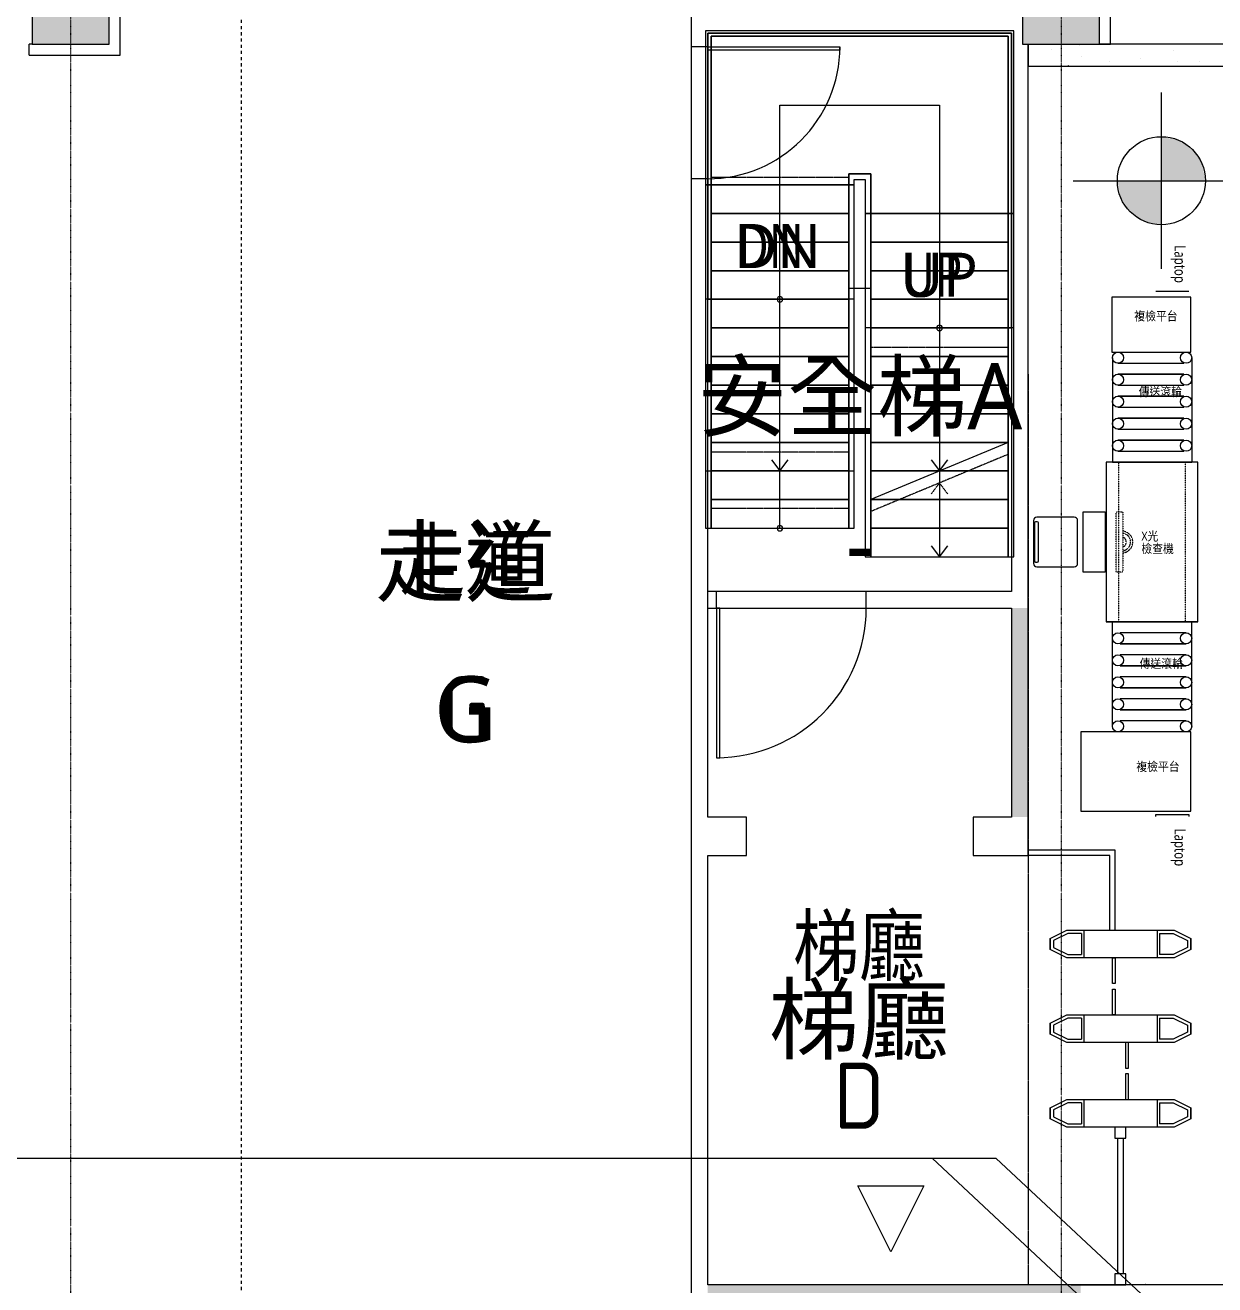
# Model space of a CAD drawing. Extents: x -76427 to 292734, y -42117 to 131250.
# Drawn here: x 243187 to 253997, y 63375 to 74821 of the extents above; entities that cross this region are included whole.
import ezdxf
from ezdxf.enums import TextEntityAlignment as Align

# ---------------------------------------------------------------- set-up
doc = ezdxf.new("R2010")
doc.units = 0
doc.header["$LTSCALE"] = 10
for name, pattern in [('H12PL1$0$HIDDEN', [0.4, 0.3, -0.1]), ('H12PL1$0$JJP_三點線', [0.9, 0.3, -0.15, 0, -0.15, 0, -0.15, 0, -0.15]), ('H12PL1$0$JJP_虛線(退縮線、投影線、地下室範圍、非屬本工程、圖面分區)', [0.45, 0.3, -0.15]), ('H12PL1$0$虛線', [0.846667, 0.423333, -0.423333]), ('XFM7P10ICA$0$H12PL1$0$10918-1F(L10)_PLAN$0$11', [0.0015, 0.001, -0.0005]), ('XFM7P10ICA$0$H12PL1$0$10918-1F(L10)_PLAN$0$HIDDEN2', [0.001875, 0.00125, -0.000625]), ('XFM7P10ICA$0$H12PL1$0$HIDDEN', [0.4, 0.3, -0.1]), ('XFM7P10ICA$0$H12PL1$0$JJP_三點線', [0.9, 0.3, -0.15, 0, -0.15, 0, -0.15, 0, -0.15]), ('XFM7P10ICA$0$H12PL1$0$JJP_虛線(退縮線、投影線、地下室範圍、非屬本工程、圖面分區)', [0.45, 0.3, -0.15]), ('XFM7P10ICA$0$H12PL1$0$TAI_虛線', [5.644, 2.822, -2.822])]:
    doc.linetypes.add(name, pattern=pattern)
for name, color, linetype in [('H12PL1$0$109N03-1F PLAN_4_2-WALL', 252, 'Continuous'), ('H12PL1$0$109N03-1F PLAN_4_4-EQUIP', 252, 'Continuous'), ('H12PL1$0$A-OBJE-2D', 252, 'Continuous'), ('H12PL1$0$A-STRS', 252, 'Continuous'), ('H12PL1$0$A-TEXT', 252, 'Continuous'), ('H12PL1$0$A-WALL-EX', 252, 'Continuous'), ('H12PL1$0$A-WALL-IN', 252, 'Continuous'), ('H12PL1$0$A-ZONE', 252, 'Continuous'), ('H12PL1$0$Door', 252, 'Continuous'), ('H12PL1$0$S-COL', 252, 'Continuous'), ('H12PL1$0$S-GRID', 252, 'Continuous'), ('H12PL1$0$S-SLAB-SHOW', 252, 'Continuous'), ('XFM7P10ICA$0$H12PL1$0$109N03-1F PLAN_5_2-WALL', 252, 'Continuous'), ('XFM7P10ICA$0$H12PL1$0$109N03-1F PLAN_5_4-EQUIP', 252, 'Continuous'), ('XFM7P10ICA$0$H12PL1$0$A-OBJE-2D', 252, 'Continuous'), ('XFM7P10ICA$0$H12PL1$0$A-STRS', 252, 'Continuous'), ('XFM7P10ICA$0$H12PL1$0$A-TEXT-修改說明', 252, 'Continuous'), ('XFM7P10ICA$0$H12PL1$0$A-WALL-EX', 252, 'Continuous'), ('XFM7P10ICA$0$H12PL1$0$A-WALL-IN', 252, 'Continuous'), ('XFM7P10ICA$0$H12PL1$0$A-ZONE', 252, 'Continuous'), ('XFM7P10ICA$0$H12PL1$0$Hattch', 252, 'Continuous'), ('XFM7P10ICA$0$H12PL1$0$S-COL', 252, 'Continuous'), ('XFM7P10ICA$0$H12PL1$0$S-GRID', 252, 'Continuous'), ('XFM7P10ICA$0$H12PL1$0$S-SLAB-SHOW', 252, 'Continuous'), ('XFM7P10ICA$0$H12PL1$0$SECURITY ROOM_Falcon A_4_1：50文字標註', 252, 'Continuous'), ('XFM7P10ICA$0$H12PL1$0$SECURITY ROOM_Falcon A_4_E-TEL-EQPM', 252, 'Continuous'), ('XFM7P10ICA$0$H12PL1$0$SECURITY ROOM_Falcon A_4_Layer1', 252, 'Continuous')]:
    doc.layers.add(name, color=color, linetype=linetype)
doc.styles.add('H12PL1$0$Standard', font='', dxfattribs={"width": 0.8})
doc.styles.add('XFM7P10ICA$0$H12PL1$0$Standard', font='isocp.shx', dxfattribs={"bigfont": 'chineset.shx'})
doc.styles.get('H12PL1$0$Standard').set_extended_font_data('Microsoft JhengHei')

# ---------------------------------------------------------------- blocks, each defined once
blk = doc.blocks.new('XFM7P10ICA$0$H12PL1')
at = {"layer": 'XFM7P10ICA$0$H12PL1$0$Hattch', "linetype": 'Continuous', "lineweight": 0}
for points in [[(243250, 74650), (243950, 74650), (243950, 75350), (243250, 75350)], [(252250, 74650), (252950, 74650), (252950, 75350), (252250, 75350)], [(253511.04, 73407.96), (253911.04, 73407.96), (253880.59, 73561.03), (253793.88, 73690.8), (253664.11, 73777.51), (253511.04, 73807.96)], [(253511.04, 73407.96), (253111.04, 73407.96), (253141.48, 73254.89), (253228.19, 73125.12), (253357.96, 73038.41), (253511.04, 73007.96)], [(252300, 69525), (252150, 69525), (252150, 67625), (252300, 67625)], [(249390, 63225), (252777.5, 63225), (252777.5, 63375), (249390, 63375)]]:
    blk.add_hatch(color=256, dxfattribs=at).paths.add_polyline_path(points)
at = {"layer": 'XFM7P10ICA$0$H12PL1$0$109N03-1F PLAN_5_2-WALL', "lineweight": 0}
for q in [(253150.27, 63375), (252690.94, 63375)]:
    blk.add_line((252690.94, 63375.03), q, dxfattribs=at)
at = {"layer": 'XFM7P10ICA$0$H12PL1$0$109N03-1F PLAN_5_2-WALL', "lineweight": 0, "flags": 128}
blk.add_lwpolyline([(253366.34, 63375), (253366.34, 63379.98), (253371.32, 63379.98), (253371.32, 63375)], dxfattribs=at)
at = {"layer": 'XFM7P10ICA$0$H12PL1$0$109N03-1F PLAN_5_4-EQUIP', "lineweight": 0}
for p, q in [((252785.94, 66567.69), (252785.94, 66377.69)), ((252805.94, 66597.69), (252805.94, 66347.69)), ((253473.31, 66597.69), (253473.31, 66347.69)), ((253493.31, 66567.69), (253493.31, 66377.69)), ((252805.94, 65827.69), (252805.94, 65577.69)), ((253473.31, 65827.69), (253473.31, 65577.69)), ((252785.94, 65797.69), (252785.94, 65607.69)), ((253493.31, 65797.69), (253493.31, 65607.69)), ((252785.94, 65027.69), (252785.94, 64837.69)), ((252805.94, 65057.69), (252805.94, 64807.69)), ((253473.31, 65057.69), (253473.31, 64807.69)), ((253493.31, 65027.69), (253493.31, 64837.69))]:
    blk.add_line(p, q, dxfattribs=at)
at = {"layer": 'XFM7P10ICA$0$H12PL1$0$109N03-1F PLAN_5_4-EQUIP', "lineweight": 0, "flags": 128}
for points in [[(252499.62, 66522.69), (252653.07, 66597.69)], [(252499.62, 66522.69), (252499.62, 66422.69)], [(252499.62, 66472.69), (252499.62, 66522.69)], [(252499.62, 66422.69), (252499.62, 66522.69)], [(252785.94, 66567.69), (252660.01, 66567.69), (252529.62, 66503.96), (252529.62, 66472.69), (252529.62, 66441.41), (252660.01, 66377.69), (252785.94, 66377.69)], [(252653.07, 66597.69), (253626.17, 66597.69)], [(253186.62, 66597.69), (253211.62, 66597.69)], [(253493.31, 66567.69), (253619.23, 66567.69), (253749.62, 66503.96), (253749.62, 66472.69), (253749.62, 66441.41), (253619.23, 66377.69), (253493.31, 66377.69)], [(253626.17, 66597.69), (253779.62, 66522.69)], [(253779.62, 66422.69), (253779.62, 66522.69)], [(253779.62, 66522.69), (253779.62, 66472.69)], [(252499.62, 66422.69), (252499.62, 66472.69)], [(253779.62, 66422.69), (253626.17, 66347.69), (252653.07, 66347.69), (252499.62, 66422.69)], [(253779.62, 66472.69), (253779.62, 66422.69)], [(252499.62, 65752.69), (252653.07, 65827.69), (253626.17, 65827.69), (253779.62, 65752.69)], [(252499.62, 65752.69), (252499.62, 65652.69)], [(252499.62, 65702.69), (252499.62, 65752.69)], [(252499.62, 65652.69), (252499.62, 65752.69)], [(252499.62, 65652.69), (252499.62, 65702.69)], [(252785.94, 65797.69), (252660.01, 65797.69), (252529.62, 65733.96), (252529.62, 65702.69), (252529.62, 65671.41), (252660.01, 65607.69), (252785.94, 65607.69)], [(253493.31, 65797.69), (253619.23, 65797.69), (253749.62, 65733.96), (253749.62, 65702.69), (253749.62, 65671.41), (253619.23, 65607.69), (253493.31, 65607.69)], [(253779.62, 65652.69), (253779.62, 65752.69)], [(253779.62, 65752.69), (253779.62, 65702.69)], [(253779.62, 65702.69), (253779.62, 65652.69)], [(253779.62, 65652.69), (253626.17, 65577.69), (252653.07, 65577.69), (252499.62, 65652.69)], [(252499.62, 64982.69), (252653.07, 65057.69), (253626.17, 65057.69), (253779.62, 64982.69)], [(252785.94, 65027.69), (252660.01, 65027.69), (252529.62, 64963.96), (252529.62, 64932.69), (252529.62, 64901.41), (252660.01, 64837.69), (252785.94, 64837.69)], [(253493.31, 65027.69), (253619.23, 65027.69), (253749.62, 64963.96), (253749.62, 64932.69), (253749.62, 64901.41), (253619.23, 64837.69), (253493.31, 64837.69)], [(252499.62, 64982.69), (252499.62, 64882.69)], [(252499.62, 64932.69), (252499.62, 64982.69)], [(252499.62, 64882.69), (252499.62, 64982.69)], [(252499.62, 64882.69), (252499.62, 64932.69)], [(253779.62, 64882.69), (253779.62, 64982.69)], [(253779.62, 64982.69), (253779.62, 64932.69)], [(253779.62, 64932.69), (253779.62, 64882.69)], [(253779.62, 64882.69), (253626.17, 64807.69), (252653.07, 64807.69), (252499.62, 64882.69)]]:
    blk.add_lwpolyline(points, dxfattribs=at)
for points in [[(253092.62, 66347.69), (253092.62, 66112.69), (253067.62, 66112.69), (253067.62, 66347.69)], [(253092.62, 66062.69), (253092.62, 65827.69), (253067.62, 65827.69), (253067.62, 66062.69)], [(253186.62, 65577.69), (253186.62, 65342.69), (253211.62, 65342.69), (253211.62, 65577.69)], [(253186.62, 65292.69), (253186.62, 65057.69), (253211.62, 65057.69), (253211.62, 65292.69)], [(253189.62, 64707.69), (253189.62, 64807.69), (253089.62, 64807.69), (253089.62, 64707.69)], [(253164.62, 64707.69), (253164.62, 63475.34), (253114.62, 63475.34), (253114.62, 64707.69)], [(253189.62, 63375.34), (253189.62, 63475.34), (253089.62, 63475.34), (253089.62, 63375.34)]]:
    blk.add_lwpolyline(points, close=True, dxfattribs=at)
at = {"layer": 'XFM7P10ICA$0$H12PL1$0$A-OBJE-2D', "linetype": 'XFM7P10ICA$0$H12PL1$0$HIDDEN', "lineweight": 0}
blk.add_lwpolyline([(252300, 71650), (252300, 63375)], dxfattribs=at)
at = {"layer": 'XFM7P10ICA$0$H12PL1$0$A-OBJE-2D', "lineweight": 0}
for points in [[(253091.94, 66597.69), (253091.94, 67325), (252300, 67325)], [(253041.94, 66597.69), (253041.94, 67275), (252300, 67275)]]:
    blk.add_lwpolyline(points, dxfattribs=at)
at = {"layer": 'XFM7P10ICA$0$H12PL1$0$A-STRS', "lineweight": 0}
for p, q in [((252170, 74770), (249370, 74770)), ((249370, 74770), (249370, 73370)), ((252170, 73110), (252170, 74770)), ((249420, 73370), (249420, 74720)), ((249420, 74720), (252120, 74720)), ((252120, 74720), (249420, 74720)), ((249420, 74720), (249420, 73437.66)), ((252120, 74720), (249420, 74720)), ((249420, 74720), (249420, 73370)), ((252120, 74720), (252120, 73110)), ((252120, 73110), (252120, 74720)), ((252120, 73110), (252120, 74720)), ((250045, 73370), (250045, 74095)), ((250045, 74095), (251495, 74095)), ((251495, 74095), (251495, 73110)), ((249420, 73370), (249370, 73370)), ((249370, 73370), (249370, 70250)), ((249370, 73370), (249420, 73370)), ((249420, 73437.66), (249420, 73370)), ((249420, 70250), (249420, 73370)), ((249420, 73370), (249420, 70250)), ((249420, 73370), (250670, 73370)), ((249420, 73370), (250670, 73370)), ((249420, 73370), (250670, 73370)), ((250670, 73370), (249420, 73370)), ((249420, 73370), (249420, 73110)), ((249420, 73370), (250670, 73370)), ((250045, 70510), (250045, 73370)), ((250870, 73470), (250670, 73470)), ((250670, 73470), (250670, 73370)), ((250670, 73437.66), (250670, 73470)), ((250670, 73470), (250870, 73470)), ((250670, 73370), (250670, 73470)), ((250670, 73470), (250870, 73470)), ((250670, 73370), (250670, 73437.66)), ((250720, 73370), (250670, 73370)), ((250670, 73370), (250670, 70250)), ((250670, 73370), (250720, 73370)), ((250670, 70250), (250670, 73370)), ((250670, 73110), (250670, 73370)), ((250720, 73370), (250720, 73420)), ((250720, 73420), (250820, 73420)), ((250720, 70250), (250720, 73370)), ((250820, 73420), (250820, 73110)), ((250870, 73110), (250870, 73470)), ((250870, 73470), (250870, 73110)), ((250870, 73470), (250870, 73110)), ((249420, 73110), (250670, 73110)), ((250670, 73110), (249420, 73110)), ((249420, 73110), (249420, 72850)), ((249420, 73110), (250670, 73110)), ((250670, 72850), (250670, 73110)), ((250820, 73110), (250870, 73110)), ((250820, 73110), (250820, 69990)), ((250870, 73110), (250820, 73110)), ((250870, 69990), (250870, 73110)), ((250870, 73110), (250870, 69990)), ((252120, 73110), (250870, 73110)), ((252120, 73110), (250870, 73110)), ((250870, 73110), (252120, 73110)), ((252120, 73110), (250870, 73110)), ((250870, 73110), (250870, 72850)), ((251495, 73110), (251495, 70250)), ((252120, 73110), (252170, 73110)), ((252120, 73110), (252120, 69990)), ((252170, 73110), (252120, 73110)), ((252120, 69990), (252120, 73110)), ((252120, 72850), (252120, 73110)), ((252170, 69990), (252170, 73110)), ((249420, 72850), (250670, 72850)), ((250670, 72850), (249420, 72850)), ((249420, 72850), (249420, 72590)), ((249420, 72850), (250670, 72850)), ((250670, 72590), (250670, 72850)), ((252120, 72850), (250870, 72850)), ((250870, 72850), (252120, 72850)), ((252120, 72850), (250870, 72850)), ((250870, 72850), (250870, 72590)), ((252120, 72590), (252120, 72850)), ((249420, 72590), (250670, 72590)), ((250670, 72590), (249420, 72590)), ((249420, 72590), (249420, 72330)), ((249420, 72590), (250670, 72590)), ((250670, 72330), (250670, 72590)), ((252120, 72590), (250870, 72590)), ((250870, 72590), (252120, 72590)), ((252120, 72590), (250870, 72590)), ((250870, 72590), (250870, 72330)), ((252120, 72330), (252120, 72590)), ((249420, 72330), (249370, 72330)), ((249370, 72330), (249370, 70770)), ((249420, 72330), (250670, 72330)), ((250670, 72330), (249420, 72330)), ((249420, 72330), (249420, 72070)), ((249420, 72330), (250670, 72330)), ((249420, 70770), (249420, 72330)), ((250670, 72330), (249420, 72330)), ((249420, 72330), (249420, 70770)), ((250670, 72330), (249420, 72330)), ((249420, 72330), (249420, 72070)), ((250045, 72070), (250045, 72330)), ((250670, 72070), (250670, 72330)), ((250720, 72330), (250670, 72330)), ((250670, 72330), (250670, 70770)), ((250670, 70770), (250670, 72330)), ((250670, 72070), (250670, 72330)), ((250720, 70770), (250720, 72330)), ((252120, 72330), (250870, 72330)), ((250870, 72330), (252120, 72330)), ((252120, 72330), (250870, 72330)), ((250870, 72330), (250870, 72070)), ((252120, 72070), (252120, 72330)), ((249420, 72070), (250670, 72070)), ((250670, 72070), (249420, 72070)), ((249420, 72070), (249420, 71810)), ((249420, 72070), (250670, 72070)), ((249420, 72070), (250670, 72070)), ((250670, 72070), (249420, 72070)), ((249420, 72070), (249420, 71810)), ((249420, 72070), (250670, 72070)), ((250045, 71030), (250045, 72070)), ((250670, 71810), (250670, 72070)), ((250670, 71810), (250670, 72070)), ((250820, 72070), (250820, 70489.2)), ((250870, 72070), (250820, 72070)), ((252120, 72070), (250870, 72070)), ((250870, 72070), (252120, 72070)), ((252120, 72070), (250870, 72070)), ((250870, 72070), (250870, 71810)), ((250870, 70510), (250870, 72070)), ((250870, 72070), (250870, 70510)), ((252120, 72070), (250870, 72070)), ((252120, 72070), (250870, 72070)), ((250870, 72070), (250870, 71810)), ((251495, 72070), (251495, 71810)), ((252120, 71810), (252120, 72070)), ((252120, 72070), (252120, 71030)), ((252170, 72070), (252120, 72070)), ((252120, 71030), (252120, 72070)), ((252120, 71810), (252120, 72070)), ((252170, 71050.8), (252170, 72070)), ((249420, 71810), (250670, 71810)), ((250670, 71810), (249420, 71810)), ((249420, 71810), (249420, 71550)), ((249420, 71810), (250670, 71810)), ((249420, 71810), (250670, 71810)), ((250670, 71810), (249420, 71810)), ((249420, 71810), (249420, 71550)), ((249420, 71810), (250670, 71810)), ((250670, 71550), (250670, 71810)), ((250670, 71550), (250670, 71810)), ((252120, 71810), (250870, 71810)), ((250870, 71810), (252120, 71810)), ((252120, 71810), (250870, 71810)), ((250870, 71810), (250870, 71550)), ((252120, 71810), (250870, 71810)), ((250870, 71810), (252120, 71810)), ((252120, 71810), (250870, 71810)), ((250870, 71810), (250870, 71550)), ((251495, 71810), (251495, 70770)), ((252120, 71550), (252120, 71810)), ((252120, 71550), (252120, 71810)), ((249420, 71550), (250670, 71550)), ((250670, 71550), (249420, 71550)), ((249420, 71550), (249420, 71290)), ((249420, 71550), (250670, 71550)), ((249420, 71550), (250670, 71550)), ((250670, 71550), (249420, 71550)), ((249420, 71550), (249420, 71290)), ((249420, 71550), (250670, 71550)), ((250670, 71290), (250670, 71550)), ((250670, 71290), (250670, 71550)), ((252120, 71550), (250870, 71550)), ((250870, 71550), (252120, 71550)), ((252120, 71550), (250870, 71550)), ((250870, 71550), (250870, 71290)), ((252120, 71550), (250870, 71550)), ((250870, 71550), (252120, 71550)), ((252120, 71550), (250870, 71550)), ((250870, 71550), (250870, 71290)), ((252120, 71290), (252120, 71550)), ((252120, 71290), (252120, 71550)), ((249420, 71290), (250670, 71290)), ((250670, 71290), (249420, 71290)), ((249420, 71290), (249420, 71030)), ((249420, 71290), (250670, 71290)), ((249420, 71290), (250670, 71290)), ((250670, 71290), (249420, 71290)), ((249420, 71290), (249420, 71030)), ((249420, 71290), (250670, 71290)), ((250670, 71030), (250670, 71290)), ((250670, 71030), (250670, 71290)), ((252120, 71290), (250870, 71290)), ((250870, 71290), (252120, 71290)), ((252120, 71290), (250870, 71290)), ((250870, 71290), (250870, 71030)), ((252120, 71290), (250870, 71290)), ((250870, 71290), (252120, 71290)), ((252120, 71290), (250870, 71290)), ((250870, 71290), (250870, 71030)), ((252120, 71030), (252120, 71290)), ((252120, 71030), (252120, 71290)), ((249420, 71030), (250670, 71030)), ((250670, 71030), (249420, 71030)), ((249420, 71030), (249420, 70770)), ((249420, 71030), (250670, 71030)), ((249420, 71030), (250670, 71030)), ((250670, 71030), (249420, 71030)), ((249420, 71030), (249420, 70770)), ((249420, 71030), (250670, 71030)), ((250045, 70770), (250045, 71030)), ((250670, 70770), (250670, 71030)), ((250670, 70770), (250670, 71030)), ((252120, 71030), (250870, 71030)), ((250870, 71030), (252120, 71030)), ((252120, 71030), (250870, 71030)), ((250870, 71030), (250870, 70770)), ((252120, 71030), (250870, 71030)), ((250870, 71030), (252120, 71030)), ((252120, 71030), (250870, 71030)), ((250870, 71030), (250870, 70770)), ((252120, 71030), (250870, 70510)), ((252120, 70770), (252120, 71030)), ((249970, 70870), (250045, 70770)), ((250045, 70770), (250120, 70870)), ((251420, 70870), (251495, 70770)), ((251495, 70770), (251570, 70870)), ((249370, 70770), (249420, 70770)), ((249420, 70770), (250670, 70770)), ((250670, 70770), (249420, 70770)), ((249420, 70770), (249420, 70510)), ((249420, 70770), (250670, 70770)), ((249420, 70770), (250670, 70770)), ((249420, 70770), (250670, 70770)), ((250670, 70510), (250670, 70770)), ((250670, 70770), (250720, 70770)), ((252120, 70770), (250870, 70770)), ((250870, 70770), (252120, 70770)), ((252120, 70770), (250870, 70770)), ((250870, 70770), (250870, 70510)), ((251495, 70770), (250870, 70770)), ((250870, 70770), (251495, 70770)), ((251495, 70770), (250870, 70770)), ((250870, 70770), (250870, 70510)), ((252120, 70510), (252120, 70770)), ((249420, 70510), (250670, 70510)), ((250670, 70510), (249420, 70510)), ((249420, 70510), (249420, 70250)), ((249420, 70510), (250670, 70510)), ((250045, 70250), (250045, 70510)), ((250670, 70250), (250670, 70510)), ((252120, 70510), (250870, 70510)), ((250870, 70510), (252120, 70510)), ((252120, 70510), (250870, 70510)), ((250870, 70510), (250870, 70250)), ((252120, 70250), (252120, 70510)), ((249370, 70250), (249420, 70250)), ((249420, 70250), (250670, 70250)), ((249420, 70250), (250670, 70250)), ((250670, 70250), (250720, 70250)), ((252120, 70250), (250870, 70250)), ((250870, 70250), (252120, 70250)), ((252120, 70250), (250870, 70250)), ((250870, 70250), (250870, 69990)), ((251495, 70250), (251495, 69990)), ((252120, 69990), (252120, 70250)), ((251420, 70090), (251495, 69990)), ((251495, 69990), (251570, 70090)), ((250820, 69990), (250870, 69990)), ((250870, 69990), (252120, 69990)), ((250870, 69990), (252120, 69990)), ((252120, 69990), (252170, 69990))]:
    blk.add_line(p, q, dxfattribs=at)
at = {"layer": 'XFM7P10ICA$0$H12PL1$0$A-STRS', "linetype": 'XFM7P10ICA$0$H12PL1$0$JJP_虛線(退縮線、投影線、地下室範圍、非屬本工程、圖面分區)', "lineweight": 0}
for p, q in [((250670, 73437.66), (249420, 73437.66)), ((252120, 73110), (250870, 73110)), ((250870, 71896.47), (252120, 71896.47)), ((250670, 70942.05), (249420, 70942.05)), ((250670, 70429.09), (249420, 70429.09))]:
    blk.add_line(p, q, dxfattribs=at)
at = {"layer": 'XFM7P10ICA$0$H12PL1$0$A-STRS', "lineweight": 0, "flags": 128}
for points in [[(250020, 72330, 1), (250070, 72330, 1)], [(251470, 72070, 1), (251520, 72070, 1)], [(250070, 70250, 1), (250020, 70250, 1)]]:
    blk.add_lwpolyline(points, format="xyb", close=True, dxfattribs=at)
at = {"layer": 'XFM7P10ICA$0$H12PL1$0$A-TEXT-修改說明', "linetype": 'XFM7P10ICA$0$H12PL1$0$TAI_虛線', "lineweight": 0}
blk.add_lwpolyline([(199590, 76450), (245150, 76450), (245150, 54400), (190750, 54400), (190750, 92330), (199590, 92330)], close=True, dxfattribs=at)
at = {"layer": 'XFM7P10ICA$0$H12PL1$0$A-WALL-EX', "lineweight": 0, "flags": 128}
for points in [[(252300, 74450), (252300, 74650)], [(257255, 74650), (253050, 74650)], [(252300, 74450), (252950, 74450)], [(253050, 74450), (257255, 74450)]]:
    blk.add_lwpolyline(points, dxfattribs=at)
at = {"layer": 'XFM7P10ICA$0$H12PL1$0$A-WALL-IN', "lineweight": 0}
for p, q in [((253050, 74650), (252950, 74650)), ((253050, 74650), (252950, 74650)), ((252950, 74450), (253050, 74450)), ((252950, 74450), (253050, 74450))]:
    blk.add_line(p, q, dxfattribs=at)
at = {"layer": 'XFM7P10ICA$0$H12PL1$0$A-WALL-IN', "lineweight": 0, "flags": 128}
for points in [[(244050, 74650), (244050, 75375)], [(249240, 75300), (249240, 63225)], [(253050, 74650), (253050, 75300)], [(249390, 74750), (252150, 74750)], [(249390, 69675), (249390, 74750)], [(252150, 74750), (252150, 69675)], [(243250, 74650), (243225, 74650)], [(243225, 74550), (243225, 74650)], [(244050, 74550), (244050, 74650)], [(252300, 69675), (252300, 74650)], [(243225, 74550), (244050, 74550)], [(252950, 74450), (253050, 74450)], [(252150, 69675), (249390, 69675)], [(252300, 69525), (252300, 69675)], [(249390, 67625), (249390, 69525)], [(249390, 69525), (252150, 69525)], [(252150, 69525), (252150, 67625)], [(252300, 67625), (252300, 69525)], [(249390, 67275), (249740, 67275), (249740, 67625), (249390, 67625)], [(252150, 67625), (251800, 67625), (251800, 67275), (252150, 67275)], [(252150, 67275), (252300, 67275), (252300, 67625)], [(249390, 63375), (249390, 67275)], [(252777.5, 63375), (249390, 63375)], [(257800, 63375), (252777.5, 63375)]]:
    blk.add_lwpolyline(points, dxfattribs=at)
at = {"layer": 'XFM7P10ICA$0$H12PL1$0$A-ZONE', "lineweight": 0}
for p, q in [((242436.19, 64527.28), (252007.34, 64527.28)), ((252007.34, 64527.28), (253980.13, 62686.68))]:
    blk.add_line(p, q, dxfattribs=at)
at = {"layer": 'XFM7P10ICA$0$H12PL1$0$Hattch', "lineweight": 0}
for p, q in [((252766.39, 74633.88), (252766.44, 74633.88)), ((252516.05, 74600.92), (252516.1, 74600.92)), ((252788.11, 74538.7), (252788.16, 74538.7)), ((253321.93, 74516.14), (253321.98, 74516.14)), ((253622.29, 74588.47), (253622.34, 74588.47)), ((252657.47, 74450), (252667.51, 74453.85)), ((252666.32, 74450), (252667.58, 74453.76)), ((253039.1, 74488.37), (253039.15, 74488.37)), ((253661.05, 74489.95), (253661.1, 74489.95)), ((253855.75, 74493.59), (253855.8, 74493.59))]:
    blk.add_line(p, q, dxfattribs=at)
at = {"layer": 'XFM7P10ICA$0$H12PL1$0$Hattch', "lineweight": 0, "flags": 128}
blk.add_lwpolyline([(250752.5, 64275), (251352.5, 64275), (251052.5, 63675)], close=True, dxfattribs=at)
at = {"layer": 'XFM7P10ICA$0$H12PL1$0$S-COL', "lineweight": 0, "flags": 128}
for points in [[(243250, 74650), (243950, 74650), (243950, 75350), (243250, 75350)], [(252250, 74650), (252950, 74650), (252950, 75350), (252250, 75350)]]:
    blk.add_lwpolyline(points, close=True, dxfattribs=at)
at = {"layer": 'XFM7P10ICA$0$H12PL1$0$S-GRID', "linetype": 'XFM7P10ICA$0$H12PL1$0$JJP_三點線', "lineweight": 0}
for p, q in [((243600, 128250), (243600, -28000)), ((252600, 128250), (252600, -28000))]:
    blk.add_line(p, q, dxfattribs=at)
at = {"layer": 'XFM7P10ICA$0$H12PL1$0$S-SLAB-SHOW', "lineweight": 0}
for p, q in [((253511.04, 72607.96), (253511.04, 74207.96)), ((252711.04, 73407.96), (254311.04, 73407.96))]:
    blk.add_line(p, q, dxfattribs=at)
blk.add_circle((253511.04, 73407.96), 400, dxfattribs=at)
at = {"layer": 'XFM7P10ICA$0$H12PL1$0$SECURITY ROOM_Falcon A_4_E-TEL-EQPM', "lineweight": 0, "flags": 128}
for points in [[(253759.69, 72400), (253459.69, 72400)], [(253459.69, 67629.63), (253459.69, 67650), (253759.69, 67650), (253759.69, 67629.63)]]:
    blk.add_lwpolyline(points, dxfattribs=at)
at = {"layer": 'XFM7P10ICA$0$H12PL1$0$SECURITY ROOM_Falcon A_4_Layer1', "lineweight": 0}
for p, q in [((253066.02, 71799.62), (253066.02, 71599.62)), ((253116.61, 71850), (253716.61, 71850)), ((253786.55, 71799.62), (253786.55, 71599.62)), ((253116.61, 71748.43), (253716.61, 71748.43)), ((253066.02, 71599.62), (253066.02, 71399.62)), ((253716.61, 71650.22), (253116.61, 71650.22)), ((253116.61, 71650.22), (253716.61, 71650.22)), ((253116.61, 71549.03), (253716.61, 71549.03)), ((253786.55, 71599.62), (253786.55, 71399.62)), ((253716.61, 71450.22), (253116.61, 71450.22)), ((253116.61, 71450.22), (253716.61, 71450.22)), ((253066.02, 71399.62), (253066.02, 71199.62)), ((253116.61, 71349.03), (253716.61, 71349.03)), ((253786.55, 71399.62), (253786.55, 71199.62)), ((253066.02, 71199.62), (253066.02, 70999.62)), ((253716.61, 71250.22), (253116.61, 71250.22)), ((253116.61, 71250.22), (253716.61, 71250.22)), ((253786.55, 71199.62), (253786.55, 70999.62)), ((253116.61, 71149.03), (253716.61, 71149.03)), ((253066.02, 70999.62), (253066.02, 70849.62)), ((253716.61, 71050.22), (253116.61, 71050.22)), ((253116.61, 71050.22), (253716.61, 71050.22)), ((253786.55, 70999.62), (253786.55, 70849.62)), ((253116.61, 70949.03), (253716.61, 70949.03)), ((253841.02, 70849.62), (253011.02, 70849.62)), ((253066.02, 70849.62), (253786.55, 70849.62)), ((253160, 70164.62), (253160, 70164.12)), ((253160, 70084.62), (253160, 70084.12)), ((253841.02, 69399.62), (253011.02, 69399.62)), ((253066.02, 69249.62), (253066.02, 69399.62)), ((253786.55, 69249.62), (253786.55, 69399.62)), ((253066.02, 69049.62), (253066.02, 69249.62)), ((253735.95, 69300.22), (253135.95, 69300.22)), ((253786.55, 69049.62), (253786.55, 69249.62)), ((253135.95, 69199.03), (253735.95, 69199.03)), ((253735.95, 69199.03), (253135.95, 69199.03)), ((253066.02, 68849.62), (253066.02, 69049.62)), ((253735.95, 69100.22), (253135.95, 69100.22)), ((253786.55, 68849.62), (253786.55, 69049.62)), ((253135.95, 68999.03), (253735.95, 68999.03)), ((253735.95, 68999.03), (253135.95, 68999.03)), ((253066.02, 68649.62), (253066.02, 68849.62)), ((253735.95, 68900.22), (253135.95, 68900.22)), ((253135.95, 68799.03), (253735.95, 68799.03)), ((253735.95, 68799.03), (253135.95, 68799.03)), ((253786.55, 68649.62), (253786.55, 68849.62)), ((253735.95, 68700.22), (253135.95, 68700.22)), ((253066.02, 68449.62), (253066.02, 68649.62)), ((253135.95, 68599.03), (253735.95, 68599.03)), ((253735.95, 68599.03), (253135.95, 68599.03)), ((253786.55, 68449.62), (253786.55, 68649.62)), ((253735.96, 68500.82), (253135.96, 68500.82)), ((253735.96, 68399.63), (253135.96, 68399.63))]:
    blk.add_line(p, q, dxfattribs=at)
at = {"layer": 'XFM7P10ICA$0$H12PL1$0$SECURITY ROOM_Falcon A_4_Layer1', "linetype": 'XFM7P10ICA$0$H12PL1$0$10918-1F(L10)_PLAN$0$11', "lineweight": 0}
blk.add_line((253190, 70114.62), (253190, 70134.62), dxfattribs=at)
at = {"layer": 'XFM7P10ICA$0$H12PL1$0$SECURITY ROOM_Falcon A_4_Layer1', "lineweight": 0, "flags": 128}
for points in [[(253059.69, 71850), (253779.69, 71850), (253779.69, 72350), (253059.69, 72350)], [(253841.02, 69399.62), (253841.02, 70849.62), (253011.02, 70849.62), (253011.02, 69399.62)], [(253000, 70399.62), (253000, 69849.62), (252800, 69849.62), (252800, 70399.62)], [(252779.58, 68399.63), (252779.58, 67679.63), (253779.62, 67679.63), (253779.62, 68399.63)]]:
    blk.add_lwpolyline(points, close=True, dxfattribs=at)
at = {"layer": 'XFM7P10ICA$0$H12PL1$0$SECURITY ROOM_Falcon A_4_Layer1', "linetype": 'XFM7P10ICA$0$H12PL1$0$10918-1F(L10)_PLAN$0$HIDDEN2', "lineweight": 0, "flags": 128}
blk.add_lwpolyline([(253126.02, 70849.62), (253726.02, 70849.62), (253726.02, 69399.62), (253126.02, 69399.62)], close=True, dxfattribs=at)
at = {"layer": 'XFM7P10ICA$0$H12PL1$0$SECURITY ROOM_Falcon A_4_Layer1', "linetype": 'XFM7P10ICA$0$H12PL1$0$10918-1F(L10)_PLAN$0$11', "lineweight": 0, "flags": 128}
blk.add_lwpolyline([(253099.99, 69859.62), (253100.01, 70389.62, -0.41421356), (253110.01, 70399.62), (253150.01, 70399.62, -0.41421356), (253160.01, 70389.62), (253159.99, 69859.62, -0.41421356), (253149.99, 69849.62), (253109.99, 69849.62, -0.41421356)], format="xyb", close=True, dxfattribs=at)
at = {"layer": 'XFM7P10ICA$0$H12PL1$0$SECURITY ROOM_Falcon A_4_Layer1', "lineweight": 0, "flags": 128}
for points in [[(252750, 69929.62), (252750, 70319.62, 0.41421356), (252720, 70349.62), (252380, 70349.62, 0.41421356), (252350, 70319.62), (252350, 69929.62, 0.41421356), (252380, 69899.62), (252720, 69899.62, 0.41421356)], [(252360, 69949.93), (252360, 70301.73, -0.41421356), (252370, 70311.73), (252381.01, 70311.73, -0.41421356), (252391.01, 70301.73), (252391.01, 69949.93, -0.41421356), (252381.01, 69939.93), (252370, 69939.93, -0.41421356)]]:
    blk.add_lwpolyline(points, format="xyb", close=True, dxfattribs=at)
at = {"layer": 'XFM7P10ICA$0$H12PL1$0$SECURITY ROOM_Falcon A_4_Layer1', "lineweight": 0}
for centre in [(253116.61, 71799.02), (253735.95, 71799.02), (253116.61, 71599.62), (253735.95, 71599.62), (253116.61, 71399.62), (253735.95, 71399.62), (253116.61, 71199.62), (253735.95, 71199.62), (253116.61, 70999.62), (253735.95, 70999.62), (253116.61, 69249.62), (253735.95, 69249.62), (253116.61, 69049.62), (253735.95, 69049.62), (253116.61, 68849.62), (253735.95, 68849.62), (253116.61, 68649.62), (253735.95, 68649.62), (253116.62, 68450.22), (253735.96, 68450.22)]:
    blk.add_circle(centre, 50.6, dxfattribs=at)
at = {"layer": 'XFM7P10ICA$0$H12PL1$0$SECURITY ROOM_Falcon A_4_Layer1', "linetype": 'XFM7P10ICA$0$H12PL1$0$10918-1F(L10)_PLAN$0$11', "lineweight": 0}
for centre, radius, start, end in [((253153.19, 70124.62), 98.5, 273.96214, 86.033431), ((253153.19, 70124.62), 78.5, 274.97448, 85.021092), ((253160, 70134.62), 30, 359.997786, 89.997786), ((253160, 70114.62), 30, 269.997786, 359.997786)]:
    blk.add_arc(centre, radius, start, end, dxfattribs=at)
at = {"layer": 'XFM7P10ICA$0$H12PL1$0$A-OBJE-2D', "linetype": 'Continuous', "lineweight": 0, "char_height": 400, "attachment_point": 4, "style": 'XFM7P10ICA$0$H12PL1$0$Standard'}
for s, insert in [('\\A1;{\\fMicrosoft JhengHei|b0|i0|c136|p34;DN}', (249640.24, 72813.78)), ('\\A1;{\\fMicrosoft JhengHei|b0|i0|c136|p34;UP}', (251147.32, 72550.49))]:
    blk.add_mtext(s, dxfattribs=dict(at, insert=insert))
at = {"layer": 'XFM7P10ICA$0$H12PL1$0$A-ZONE', "style": 'XFM7P10ICA$0$H12PL1$0$Standard'}
for s, p in [('走道', (247187.01, 70246.68)), ('G', (247187.01, 68904.79)), ('梯廳', (250764.23, 66736.44)), ('D', (250764.23, 65393.03))]:
    blk.add_text(s, height=600, dxfattribs=at).set_placement(p, align=Align.TOP_CENTER)
at = {"layer": 'XFM7P10ICA$0$H12PL1$0$SECURITY ROOM_Falcon A_4_1：50文字標註', "linetype": 'Continuous', "lineweight": 0, "char_height": 80, "width": 404.0474, "attachment_point": 1, "style": 'XFM7P10ICA$0$H12PL1$0$Standard'}
for s, insert in [('\\A1;{\\fMicrosoft JhengHei|b0|i0|c136|p34;\\W0.9;複檢平台}', (253265.69, 72217.31)), ('\\A1;{\\fMicrosoft JhengHei|b0|i0|c136|p34;\\W0.9;傳送滾輪}', (253304.95, 71529.41)), ('\\A1;{\\fMicrosoft JhengHei|b0|i0|c136|p34;\\W0.9;傳送滾輪}', (253313.67, 69060)), ('\\A1;{\\fMicrosoft JhengHei|b0|i0|c136|p34;\\W0.9;複檢平台}', (253283.51, 68123.28))]:
    blk.add_mtext(s, dxfattribs=dict(at, insert=insert))
at = {"layer": 'XFM7P10ICA$0$H12PL1$0$SECURITY ROOM_Falcon A_4_1：50文字標註', "linetype": 'Continuous', "lineweight": 0, "insert": (253330, 70217.86), "char_height": 80, "attachment_point": 1, "line_spacing_factor": 0.857347, "style": 'XFM7P10ICA$0$H12PL1$0$Standard'}
blk.add_mtext('\\A1;{\\fMicrosoft JhengHei|b0|i0|c136|p34;\\W0.9;X光\\P檢查機}', dxfattribs=at)
at = {"layer": 'XFM7P10ICA$0$H12PL1$0$SECURITY ROOM_Falcon A_4_E-TEL-EQPM', "linetype": 'Continuous', "lineweight": 0, "char_height": 100, "attachment_point": 5, "rotation": 270, "style": 'XFM7P10ICA$0$H12PL1$0$Standard'}
for insert in [(253663.84, 72650), (253663.84, 67350)]:
    blk.add_mtext('\\A1;{\\fMicrosoft JhengHei|b0|i0|c136|p34;\\W0.8;Laptop}', dxfattribs=dict(at, insert=insert))
blk = doc.blocks.new('XFM7P10ICA')
blk.add_blockref('XFM7P10ICA$0$H12PL1', (0, 0))
blk = doc.blocks.new('H12PL1')
at = {"layer": 'H12PL1$0$109N03-1F PLAN_4_2-WALL', "lineweight": 0}
for q in [(253150.27, 63375), (252690.94, 63375)]:
    blk.add_line((252690.94, 63375.03), q, dxfattribs=at)
at = {"layer": 'H12PL1$0$109N03-1F PLAN_4_2-WALL', "lineweight": 0, "flags": 128}
blk.add_lwpolyline([(253366.34, 63375), (253366.34, 63379.98), (253371.32, 63379.98), (253371.32, 63375)], dxfattribs=at)
at = {"layer": 'H12PL1$0$109N03-1F PLAN_4_4-EQUIP', "lineweight": 0}
for p, q in [((252785.94, 66567.69), (252785.94, 66377.69)), ((252805.94, 66597.69), (252805.94, 66347.69)), ((253473.31, 66597.69), (253473.31, 66347.69)), ((253493.31, 66567.69), (253493.31, 66377.69)), ((252805.94, 65827.69), (252805.94, 65577.69)), ((253473.31, 65827.69), (253473.31, 65577.69)), ((252785.94, 65797.69), (252785.94, 65607.69)), ((253493.31, 65797.69), (253493.31, 65607.69)), ((252785.94, 65027.69), (252785.94, 64837.69)), ((252805.94, 65057.69), (252805.94, 64807.69)), ((253473.31, 65057.69), (253473.31, 64807.69)), ((253493.31, 65027.69), (253493.31, 64837.69))]:
    blk.add_line(p, q, dxfattribs=at)
at = {"layer": 'H12PL1$0$109N03-1F PLAN_4_4-EQUIP', "lineweight": 0, "flags": 128}
for points in [[(252499.62, 66522.69), (252653.07, 66597.69)], [(252499.62, 66522.69), (252499.62, 66422.69)], [(252499.62, 66472.69), (252499.62, 66522.69)], [(252499.62, 66422.69), (252499.62, 66522.69)], [(252785.94, 66567.69), (252660.01, 66567.69), (252529.62, 66503.96), (252529.62, 66472.69), (252529.62, 66441.41), (252660.01, 66377.69), (252785.94, 66377.69)], [(252653.07, 66597.69), (253626.17, 66597.69)], [(253186.62, 66597.69), (253211.62, 66597.69)], [(253493.31, 66567.69), (253619.23, 66567.69), (253749.62, 66503.96), (253749.62, 66472.69), (253749.62, 66441.41), (253619.23, 66377.69), (253493.31, 66377.69)], [(253626.17, 66597.69), (253779.62, 66522.69)], [(253779.62, 66422.69), (253779.62, 66522.69)], [(253779.62, 66522.69), (253779.62, 66472.69)], [(252499.62, 66422.69), (252499.62, 66472.69)], [(253779.62, 66422.69), (253626.17, 66347.69), (252653.07, 66347.69), (252499.62, 66422.69)], [(253779.62, 66472.69), (253779.62, 66422.69)], [(252499.62, 65752.69), (252653.07, 65827.69), (253626.17, 65827.69), (253779.62, 65752.69)], [(252499.62, 65752.69), (252499.62, 65652.69)], [(252499.62, 65702.69), (252499.62, 65752.69)], [(252499.62, 65652.69), (252499.62, 65752.69)], [(252499.62, 65652.69), (252499.62, 65702.69)], [(252785.94, 65797.69), (252660.01, 65797.69), (252529.62, 65733.96), (252529.62, 65702.69), (252529.62, 65671.41), (252660.01, 65607.69), (252785.94, 65607.69)], [(253493.31, 65797.69), (253619.23, 65797.69), (253749.62, 65733.96), (253749.62, 65702.69), (253749.62, 65671.41), (253619.23, 65607.69), (253493.31, 65607.69)], [(253779.62, 65652.69), (253779.62, 65752.69)], [(253779.62, 65752.69), (253779.62, 65702.69)], [(253779.62, 65702.69), (253779.62, 65652.69)], [(253779.62, 65652.69), (253626.17, 65577.69), (252653.07, 65577.69), (252499.62, 65652.69)], [(252499.62, 64982.69), (252653.07, 65057.69), (253626.17, 65057.69), (253779.62, 64982.69)], [(252785.94, 65027.69), (252660.01, 65027.69), (252529.62, 64963.96), (252529.62, 64932.69), (252529.62, 64901.41), (252660.01, 64837.69), (252785.94, 64837.69)], [(253493.31, 65027.69), (253619.23, 65027.69), (253749.62, 64963.96), (253749.62, 64932.69), (253749.62, 64901.41), (253619.23, 64837.69), (253493.31, 64837.69)], [(252499.62, 64982.69), (252499.62, 64882.69)], [(252499.62, 64932.69), (252499.62, 64982.69)], [(252499.62, 64882.69), (252499.62, 64982.69)], [(252499.62, 64882.69), (252499.62, 64932.69)], [(253779.62, 64882.69), (253779.62, 64982.69)], [(253779.62, 64982.69), (253779.62, 64932.69)], [(253779.62, 64932.69), (253779.62, 64882.69)], [(253779.62, 64882.69), (253626.17, 64807.69), (252653.07, 64807.69), (252499.62, 64882.69)]]:
    blk.add_lwpolyline(points, dxfattribs=at)
for points in [[(253092.62, 66347.69), (253092.62, 66112.69), (253067.62, 66112.69), (253067.62, 66347.69)], [(253092.62, 66062.69), (253092.62, 65827.69), (253067.62, 65827.69), (253067.62, 66062.69)], [(253186.62, 65577.69), (253186.62, 65342.69), (253211.62, 65342.69), (253211.62, 65577.69)], [(253186.62, 65292.69), (253186.62, 65057.69), (253211.62, 65057.69), (253211.62, 65292.69)], [(253189.62, 64707.69), (253189.62, 64807.69), (253089.62, 64807.69), (253089.62, 64707.69)], [(253164.62, 64707.69), (253164.62, 63475.34), (253114.62, 63475.34), (253114.62, 64707.69)], [(253189.62, 63375.34), (253189.62, 63475.34), (253089.62, 63475.34), (253089.62, 63375.34)]]:
    blk.add_lwpolyline(points, close=True, dxfattribs=at)
at = {"layer": 'H12PL1$0$A-OBJE-2D', "linetype": 'H12PL1$0$HIDDEN', "lineweight": 0}
blk.add_lwpolyline([(252300, 71650), (252300, 63375)], dxfattribs=at)
at = {"layer": 'H12PL1$0$A-OBJE-2D', "lineweight": 0}
for points in [[(253091.94, 66597.69), (253091.94, 67325), (252300, 67325)], [(253041.94, 66597.69), (253041.94, 67275), (252300, 67275)]]:
    blk.add_lwpolyline(points, dxfattribs=at)
at = {"layer": 'H12PL1$0$A-STRS', "lineweight": 0}
for p, q in [((249420, 72330), (249370, 72330)), ((249370, 72330), (249370, 70770)), ((249420, 70770), (249420, 72330)), ((250670, 72330), (249420, 72330)), ((249420, 72330), (249420, 70770)), ((250670, 72330), (249420, 72330)), ((249420, 72330), (249420, 72070)), ((250045, 72070), (250045, 72330)), ((250720, 72330), (250670, 72330)), ((250670, 72330), (250670, 70770)), ((250670, 70770), (250670, 72330)), ((250670, 72070), (250670, 72330)), ((250720, 70770), (250720, 72330)), ((249420, 72070), (250670, 72070)), ((250670, 72070), (249420, 72070)), ((249420, 72070), (249420, 71810)), ((249420, 72070), (250670, 72070)), ((250045, 71030), (250045, 72070)), ((250670, 71810), (250670, 72070)), ((250820, 72070), (250820, 70489.2)), ((250870, 72070), (250820, 72070)), ((250870, 70510), (250870, 72070)), ((250870, 72070), (250870, 70510)), ((252120, 72070), (250870, 72070)), ((252120, 72070), (250870, 72070)), ((250870, 72070), (250870, 71810)), ((251495, 72070), (251495, 71810)), ((252120, 72070), (252120, 71030)), ((252170, 72070), (252120, 72070)), ((252120, 71030), (252120, 72070)), ((252120, 71810), (252120, 72070)), ((252170, 71050.8), (252170, 72070)), ((249420, 71810), (250670, 71810)), ((250670, 71810), (249420, 71810)), ((249420, 71810), (249420, 71550)), ((249420, 71810), (250670, 71810)), ((250670, 71550), (250670, 71810)), ((252120, 71810), (250870, 71810)), ((250870, 71810), (252120, 71810)), ((252120, 71810), (250870, 71810)), ((250870, 71810), (250870, 71550)), ((251495, 71810), (251495, 70770)), ((252120, 71550), (252120, 71810)), ((249420, 71550), (250670, 71550)), ((250670, 71550), (249420, 71550)), ((249420, 71550), (249420, 71290)), ((249420, 71550), (250670, 71550)), ((250670, 71290), (250670, 71550)), ((252120, 71550), (250870, 71550)), ((250870, 71550), (252120, 71550)), ((252120, 71550), (250870, 71550)), ((250870, 71550), (250870, 71290)), ((252120, 71290), (252120, 71550)), ((249420, 71290), (250670, 71290)), ((250670, 71290), (249420, 71290)), ((249420, 71290), (249420, 71030)), ((249420, 71290), (250670, 71290)), ((250670, 71030), (250670, 71290)), ((252120, 71290), (250870, 71290)), ((250870, 71290), (252120, 71290)), ((252120, 71290), (250870, 71290)), ((250870, 71290), (250870, 71030)), ((252120, 71030), (252120, 71290)), ((249420, 71030), (250670, 71030)), ((250670, 71030), (249420, 71030)), ((249420, 71030), (249420, 70770)), ((249420, 71030), (250670, 71030)), ((250045, 70770), (250045, 71030)), ((250670, 70770), (250670, 71030)), ((252120, 71030), (250870, 71030)), ((250870, 71030), (252120, 71030)), ((252120, 71030), (250870, 71030)), ((250870, 71030), (250870, 70770)), ((252120, 71030), (250870, 70510)), ((249970, 70870), (250045, 70770)), ((250045, 70770), (250120, 70870)), ((251420, 70870), (251495, 70770)), ((251495, 70770), (251570, 70870)), ((249370, 70770), (249420, 70770)), ((249420, 70770), (250670, 70770)), ((249420, 70770), (250670, 70770)), ((250670, 70770), (250720, 70770)), ((251495, 70770), (250870, 70770)), ((250870, 70770), (251495, 70770)), ((251495, 70770), (250870, 70770)), ((250870, 70770), (250870, 70510))]:
    blk.add_line(p, q, dxfattribs=at)
at = {"layer": 'H12PL1$0$A-STRS', "linetype": 'H12PL1$0$JJP_虛線(退縮線、投影線、地下室範圍、非屬本工程、圖面分區)', "lineweight": 0}
for p, q in [((250870, 71896.47), (252120, 71896.47)), ((250670, 70942.05), (249420, 70942.05)), ((252120, 70921.69), (250870, 70401.69)), ((252120, 70921.69), (252120, 69990)), ((252120, 70770), (252120, 70921.69)), ((252170, 69990), (252170, 70942.49)), ((252120, 70770), (251755.36, 70770)), ((251755.36, 70770), (252120, 70770)), ((252120, 70770), (251755.36, 70770)), ((252120, 70510), (252120, 70770)), ((251495, 70661.69), (251420, 70561.69)), ((251495, 70661.69), (251495, 70250)), ((251570, 70561.69), (251495, 70661.69)), ((252120, 70510), (251130.36, 70510)), ((251130.36, 70510), (252120, 70510)), ((252120, 70510), (251130.36, 70510)), ((252120, 70250), (252120, 70510)), ((250870, 69990), (250870, 70401.69)), ((250870, 70401.69), (250870, 70250)), ((250820, 70380.89), (250820, 69990)), ((252120, 70250), (250870, 70250)), ((250870, 70250), (252120, 70250)), ((252120, 70250), (250870, 70250)), ((250870, 70250), (250870, 69990)), ((251495, 70250), (251495, 69990)), ((252120, 69990), (252120, 70250)), ((250820, 69990), (250870, 69990)), ((250870, 69990), (252120, 69990)), ((252120, 69990), (252170, 69990))]:
    blk.add_line(p, q, dxfattribs=at)
at = {"layer": 'H12PL1$0$A-STRS', "linetype": 'H12PL1$0$虛線', "lineweight": 0}
for p, q in [((252120, 69990), (252120, 70921.69)), ((250870, 70401.69), (250870, 69990)), ((250870, 69990), (252120, 69990))]:
    blk.add_line(p, q, dxfattribs=at)
at = {"layer": 'H12PL1$0$A-STRS', "lineweight": 0, "flags": 128}
for points in [[(250020, 72330, 1), (250070, 72330, 1)], [(251470, 72070, 1), (251520, 72070, 1)]]:
    blk.add_lwpolyline(points, format="xyb", close=True, dxfattribs=at)
at = {"layer": 'H12PL1$0$A-WALL-EX', "lineweight": 0, "flags": 128}
for points in [[(252300, 74650), (252300, 74450)], [(259930, 74650), (252950, 74650)], [(252300, 74450), (259930, 74450)]]:
    blk.add_lwpolyline(points, dxfattribs=at)
at = {"layer": 'H12PL1$0$A-WALL-IN', "lineweight": 0}
for p, q in [((249390, 74625), (249240, 74625)), ((249390, 73425), (249240, 73425)), ((249470, 69525), (249470, 69675)), ((250830, 69525), (250830, 69675))]:
    blk.add_line(p, q, dxfattribs=at)
at = {"layer": 'H12PL1$0$A-WALL-IN', "lineweight": 0, "flags": 128}
for points in [[(244050, 74650), (244050, 75375)], [(249240, 75300), (249240, 74625)], [(253050, 74650), (253050, 75300)], [(249390, 74750), (252150, 74750)], [(249390, 74625), (249390, 74750)], [(252150, 74750), (252150, 69675)], [(243250, 74650), (243225, 74650)], [(243225, 74550), (243225, 74650)], [(244050, 74550), (244050, 74650)], [(252300, 69675), (252300, 74650)], [(252950, 74650), (253050, 74650)], [(243225, 74550), (244050, 74550)], [(249240, 73425), (249240, 63225)], [(249390, 67625), (249390, 73425)], [(249470, 69675), (249390, 69675)], [(249390, 69525), (249390, 69675)], [(252150, 69675), (250830, 69675)], [(252300, 69525), (252300, 69675)], [(249390, 69525), (249470, 69525)], [(250830, 69525), (252150, 69525)], [(252150, 69525), (252150, 67625)], [(252300, 67625), (252300, 69525)], [(249390, 67275), (249740, 67275), (249740, 67625), (249390, 67625)], [(252150, 67625), (251800, 67625), (251800, 67275), (252150, 67275)], [(252150, 67275), (252300, 67275), (252300, 67625)], [(249390, 63375), (249390, 67275)], [(252777.5, 63375), (249390, 63375)], [(258200, 63375), (252777.5, 63375)]]:
    blk.add_lwpolyline(points, dxfattribs=at)
at = {"layer": 'H12PL1$0$A-ZONE', "lineweight": 0}
for p, q in [((239761.85, 64527.28), (251429.49, 64527.28)), ((251429.49, 64527.28), (253394.65, 62686.82))]:
    blk.add_line(p, q, dxfattribs=at)
at = {"layer": 'H12PL1$0$Door', "lineweight": 0}
for p, q in [((249390, 74625), (249240, 74625)), ((249390, 74625), (250590, 74625)), ((249390, 74595), (249390, 74625)), ((250590, 74595), (249390, 74595)), ((250590, 74625), (250590, 74595)), ((249390, 73425), (249240, 73425)), ((249470, 69525), (249470, 69675)), ((250830, 69525), (250830, 69675)), ((249470, 69525), (249470, 68165)), ((249500, 69525), (249470, 69525)), ((249500, 68165), (249500, 69525)), ((249470, 68165), (249500, 68165))]:
    blk.add_line(p, q, dxfattribs=at)
for centre, radius in [((249390, 74625), 1200), ((249470, 69525), 1360)]:
    blk.add_arc(centre, radius, 270, 0, dxfattribs=at)
at = {"layer": 'H12PL1$0$S-COL', "lineweight": 0, "flags": 128}
for points in [[(243250, 74650), (243950, 74650), (243950, 75350), (243250, 75350)], [(252250, 74650), (252950, 74650), (252950, 75350), (252250, 75350)]]:
    blk.add_lwpolyline(points, close=True, dxfattribs=at)
at = {"layer": 'H12PL1$0$S-GRID', "linetype": 'H12PL1$0$JJP_三點線', "lineweight": 0}
for p, q in [((243600, 128250), (243600, -28000)), ((252600, 128250), (252600, -28000))]:
    blk.add_line(p, q, dxfattribs=at)
at = {"layer": 'H12PL1$0$S-SLAB-SHOW', "lineweight": 0, "flags": 128}
blk.add_lwpolyline([(249390, 72330), (250670, 72330), (250670, 72430), (250870, 72430), (250870, 72070), (252150, 72070), (252150, 74750), (249390, 74750)], close=True, dxfattribs=at)
at = {"layer": 'H12PL1$0$A-TEXT', "linetype": 'Continuous', "lineweight": 0, "char_height": 400, "attachment_point": 4, "style": 'H12PL1$0$Standard'}
for s, insert in [('\\A1;DN', (249640.24, 72813.78)), ('\\A1;UP', (251147.32, 72550.49))]:
    blk.add_mtext(s, dxfattribs=dict(at, insert=insert))
at = {"layer": 'H12PL1$0$A-ZONE', "style": 'H12PL1$0$Standard'}
for s, p in [('安全梯A', (250770, 71748.28)), ('走道', (247187.01, 70246.68)), ('-', (250770, 70406.39)), ('G', (247187.01, 68904.79)), ('梯廳', (250764.23, 66087.79))]:
    blk.add_text(s, height=600, dxfattribs=at).set_placement(p, align=Align.TOP_CENTER)

msp = doc.modelspace()

# ---------------------------------------------------------------- block references
msp.add_blockref('XFM7P10ICA', (0, 0))

# ---------------------------------------------------------------- next in the draw order: block references
msp.add_blockref('H12PL1', (0, 0))

doc.saveas('drawing.dxf')
